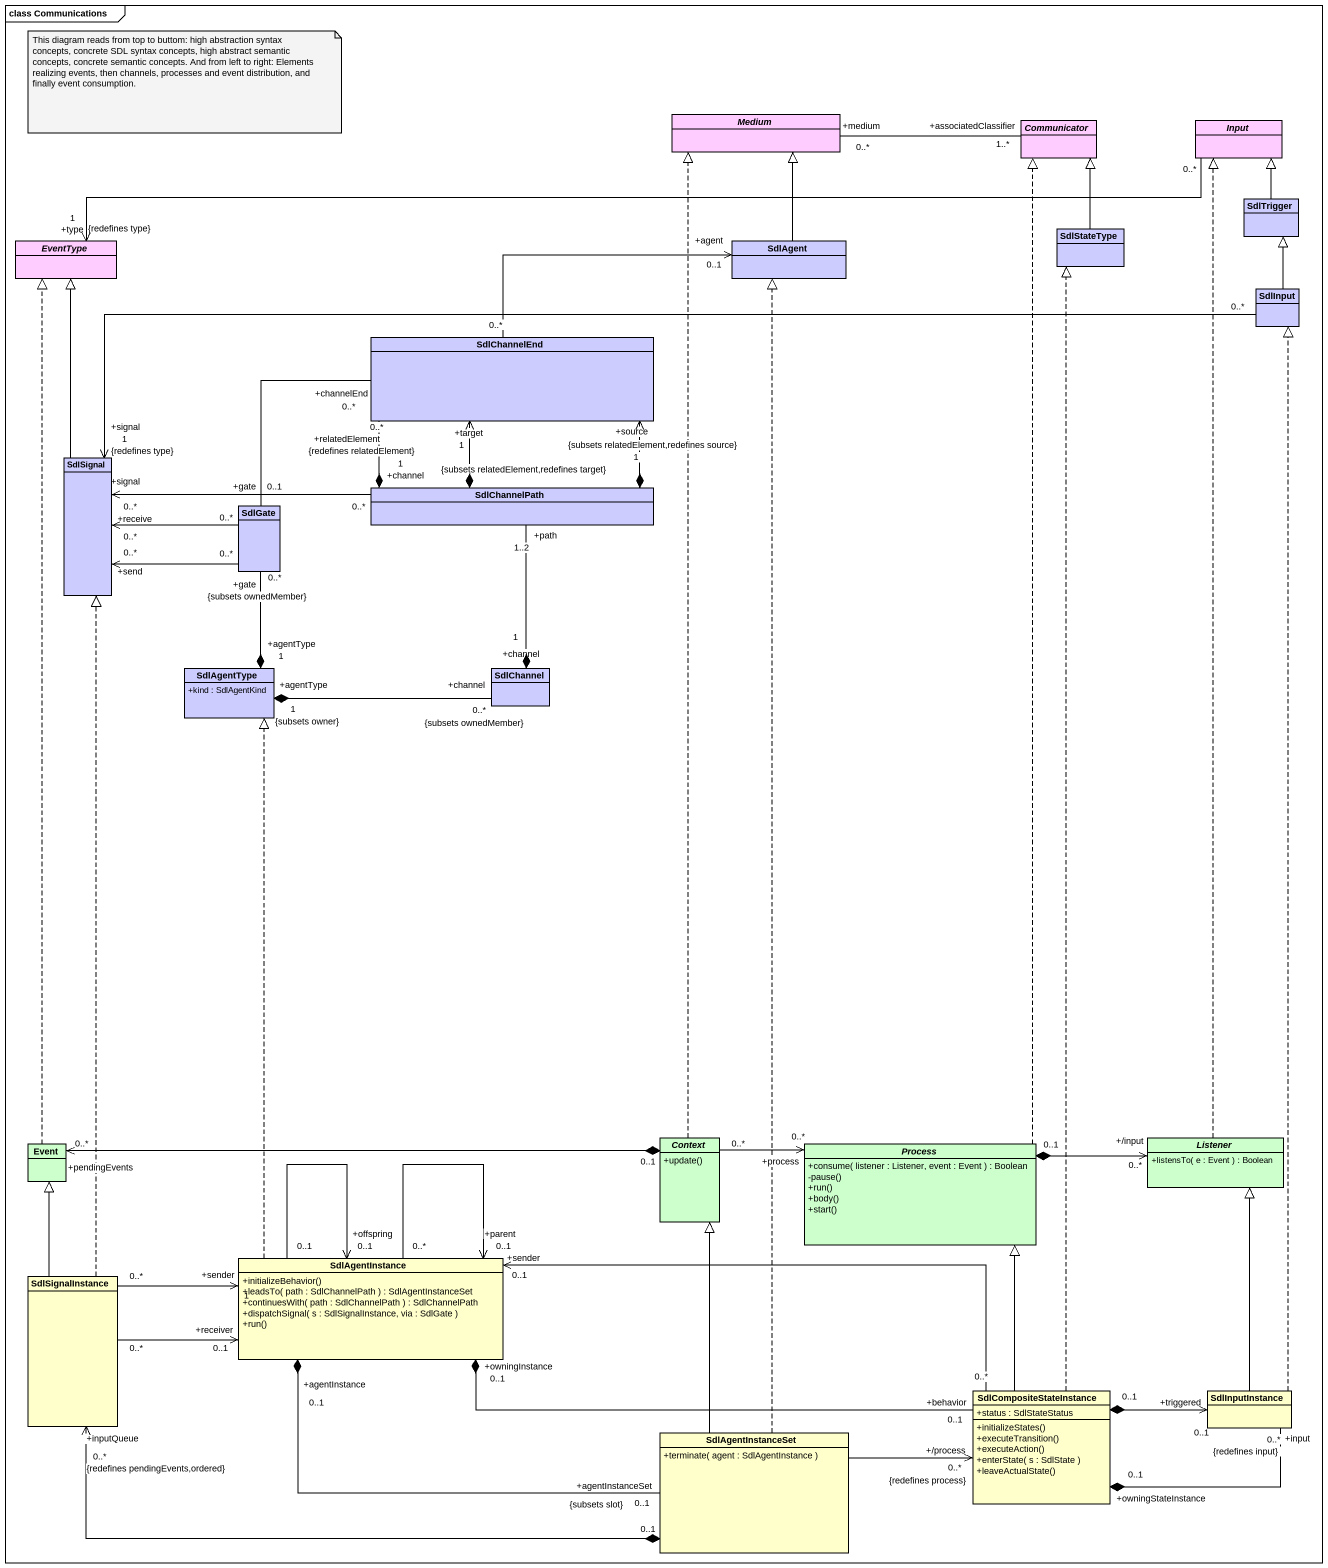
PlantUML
@startuml
mainframe class Communications
hide circle
hide empty members
skinparam classAttributeIconSize 0
abstract class Medium #FFCCFF
abstract class Communicator #FFCCFF
abstract class Input #FFCCFF
class SdlTrigger #CCCCFF
class SdlStateType #CCCCFF
abstract class EventType #FFCCFF
class SdlAgent #CCCCFF
class SdlInput #CCCCFF
class SdlChannelEnd #CCCCFF
class SdlSignal #CCCCFF
class SdlGate #CCCCFF
class SdlChannelPath #CCCCFF
class SdlAgentType #CCCCFF {
  +kind : SdlAgentKind
}
class SdlChannel #CCCCFF
class Event #CCFFCC
abstract class Context #CCFFCC {
  +update()
}
abstract class "Process" as Process_ #CCFFCC {
  +consume( listener : Listener, event : Event ) : Boolean
  -pause()
  +run()
  +body()
  +start()
}
abstract class Listener #CCFFCC {
  +listensTo( e : Event ) : Boolean
}
class SdlSignalInstance #FFFFCC
class SdlAgentInstance #FFFFCC {
  +initializeBehavior()
  +leadsTo( path : SdlChannelPath ) : SdlAgentInstanceSet
  +continuesWith( path : SdlChannelPath ) : SdlChannelPath
  +dispatchSignal( s : SdlSignalInstance, via : SdlGate )
  +run()
}
class SdlCompositeStateInstance #FFFFCC {
  +status : SdlStateStatus
  +initializeStates()
  +executeTransition()
  +executeAction()
  +enterState( s : SdlState )
  +leaveActualState()
}
class SdlInputInstance #FFFFCC
class SdlAgentInstanceSet #FFFFCC {
  +terminate( agent : SdlAgentInstance )
}
Medium "+medium\n0..*" -right- "+associatedClassifier\n1..*" Communicator
Input "0..*" -left-> "+type\n1\n{redefines type}" EventType
SdlTrigger -up-|> Input
SdlStateType -up-|> Communicator
SdlAgent -up-|> Medium
SdlInput -up-|> SdlTrigger
SdlInput "0..*" -left-> "+signal\n1\n{redefines type}" SdlSignal
SdlChannelEnd "0..*" -right-> "+agent\n0..1" SdlAgent
SdlChannelEnd "+channelEnd\n0..*" -- "+gate\n0..1" SdlGate
SdlSignal -up-|> EventType
SdlGate "0..*" -left-> "+send\n0..*" SdlSignal
SdlGate "0..*" -left-> "+receive\n0..*" SdlSignal
SdlChannelPath "+channel\n1" *-up- "+relatedElement\n0..*\n{redefines relatedElement}" SdlChannelEnd
SdlChannelPath *-up-> "+source\n1\n{subsets relatedElement,redefines source}" SdlChannelEnd
SdlChannelPath *-up-> "+target\n1\n{subsets relatedElement,redefines target}" SdlChannelEnd
SdlChannelPath "0..*" -left-> "+signal\n0..*" SdlSignal
SdlAgentType "+agentType\n1" *-up- "+gate\n0..*\n{subsets ownedMember}" SdlGate
SdlAgentType "+agentType\n1\n{subsets owner}" *-right- "+channel\n0..*\n{subsets ownedMember}" SdlChannel
SdlChannel "+channel\n1" *-up- "+path\n1..2" SdlChannelPath
Event .up.|> EventType
Context .up.|> Medium
Context "0..1" *-left-> "+pendingEvents\n0..*" Event
Context "0..*" -right-> "+process\n0..*" Process_
Process_ .up.|> Communicator
Process_ "0..1" *-right-> "+/input\n0..*" Listener
Listener .up.|> Input
SdlSignalInstance .up.|> SdlSignal
SdlSignalInstance -up-|> Event
SdlSignalInstance "0..*" -right-> "+sender\n1" SdlAgentInstance
SdlSignalInstance "0..*" -right-> "+receiver\n0..1" SdlAgentInstance
SdlAgentInstance .up.|> SdlAgentType
SdlAgentInstance "0..1" --> "+offspring\n0..1" SdlAgentInstance
SdlAgentInstance "0..*" --> "+parent\n0..1" SdlAgentInstance
SdlAgentInstance "+owningInstance\n0..1" *-right- "+behavior\n0..1" SdlCompositeStateInstance
SdlAgentInstance "+agentInstance\n0..1" *-right- "+agentInstanceSet\n0..1\n{subsets slot}" SdlAgentInstanceSet
SdlCompositeStateInstance .up.|> SdlStateType
SdlCompositeStateInstance -up-|> Process_
SdlCompositeStateInstance "0..*" -left-> "+sender\n0..1" SdlAgentInstance
SdlCompositeStateInstance "+owningStateInstance\n0..1" *-right- "+input\n0..*\n{redefines input}" SdlInputInstance
SdlCompositeStateInstance "0..1" *-right-> "+triggered\n0..1" SdlInputInstance
SdlInputInstance .up.|> SdlInput
SdlInputInstance -up-|> Listener
SdlAgentInstanceSet .up.|> SdlAgent
SdlAgentInstanceSet -up-|> Context
SdlAgentInstanceSet "0..1" *-left-> "+inputQueue\n0..*\n{redefines pendingEvents,ordered}" SdlSignalInstance
SdlAgentInstanceSet -right-> "+/process\n0..*\n{redefines process}" SdlCompositeStateInstance
note as N1
  This diagram reads from top to buttom: high abstraction syntax concepts, concrete SDL syntax concepts, high abstract semantic concepts, concrete semantic concepts. And from left to right: Elements realizing events, then channels, processes and event distribution, and finally event consumption.
end note
@enduml
